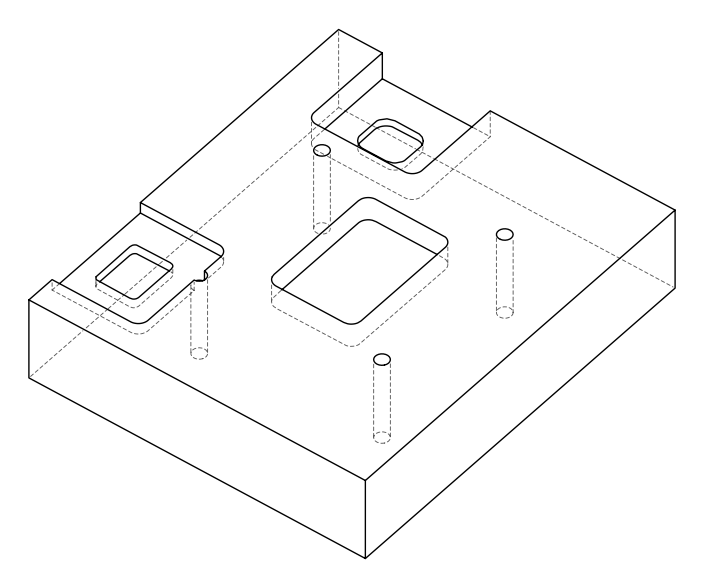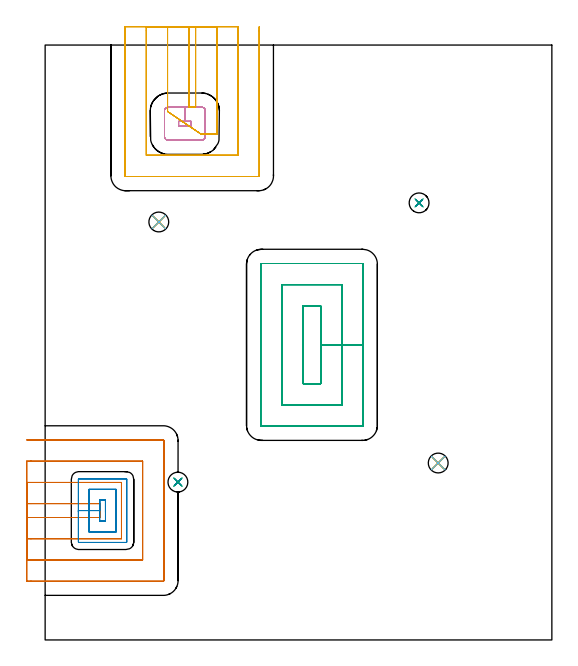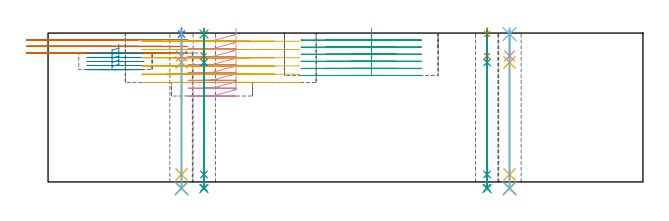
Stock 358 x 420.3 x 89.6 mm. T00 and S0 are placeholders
(PLAN: 21 operations, 15 tool changes, 42.1 min)
(1 MILL_OPEN_POCKET | POCKET_OPEN | UGT0201_136 | Follow Part, ap 5, ae 75% | 7.02 min | 134450 mm3)
(2 MILL_RECTANGULAR_POCKET | POCKET_RECTANGULAR_STRAIGHT | NXT0201_013 | Follow Part, ap 2.5, ae 75% | 3.53 min | 24024 mm3)
(3 MILL_RECTANGULAR_POCKET_1 | POCKET_RECTANGULAR_STRAIGHT_1 | UGT0201_136 | Follow Part, ap 5, ae 75% | 10.23 min | 315718 mm3)
(4 MILL_RECTANGULAR_POCKET_2 | POCKET_RECTANGULAR_STRAIGHT_2 | UGT0201_136 | Follow Part, ap 5, ae 75% | 3.46 min | 74938 mm3)
(5 MILL_SLOT | SLOT_PARTIAL_RECTANGULAR | UGT0201_136 | Follow Part, ap 5, ae 75% | 14.14 min | 290820 mm3)
(6 SPOT_DRILL | STEP1HOLE | NXT0321_9005460120000 | 0.03 min | 33 mm3)
(7 SPOT_DRILL_1 | STEP1HOLE_1 | NXT0321_9005460120000 | 0.03 min | 9 mm3)
(8 SPOT_DRILL_2 | STEP1HOLE_2 | NXT0321_9005460120000 | 0.03 min | 19 mm3)
(9 SPOT_DRILL_3 | STEP1HOLE_3 | NXT0321_9005460120000 | 0.03 min | 22 mm3)
(10 DRILL_BLIND_HOLE_INTO_CENTER | STEP1HOLE | UGT0301_207 | 0.06 min | 801 mm3)
(11 GUN_DRILL_THROUGH_HOLE | STEP1HOLE | UGT0307_006 | 0.46 min | 4914 mm3)
(12 DRILL_TO_ENLARGE_THROUGH_HOLE | STEP1HOLE | NXT0301_104 | 0.38 min | 8040 mm3)
(13 DRILL_BLIND_HOLE_INTO_CENTER_1 | STEP1HOLE_1 | UGT0301_207 | 0.06 min | 765 mm3)
(14 GUN_DRILL_THROUGH_HOLE_1 | STEP1HOLE_1 | UGT0307_006 | 0.46 min | 4925 mm3)
(15 DRILL_TO_ENLARGE_THROUGH_HOLE_1 | STEP1HOLE_1 | NXT0301_104 | 0.38 min | 8091 mm3)
(16 DRILL_BLIND_HOLE_INTO_CENTER_2 | STEP1HOLE_2 | UGT0301_207 | 0.06 min | 777 mm3)
(17 GUN_DRILL_THROUGH_HOLE_2 | STEP1HOLE_2 | UGT0307_006 | 0.46 min | 4915 mm3)
(18 DRILL_TO_ENLARGE_THROUGH_HOLE_2 | STEP1HOLE_2 | NXT0301_104 | 0.38 min | 8057 mm3)
(19 DRILL_BLIND_HOLE_INTO_CENTER_3 | STEP1HOLE_3 | UGT0301_207 | 0.06 min | 392 mm3)
(20 GUN_DRILL_THROUGH_HOLE_3 | STEP1HOLE_3 | UGT0307_006 | 0.46 min | 4868 mm3)
(21 DRILL_TO_ENLARGE_THROUGH_HOLE_3 | STEP1HOLE_3 | NXT0301_104 | 0.38 min | 7538 mm3)
(TOOL UGT0201_136 | Carbide End Mill 20.0 | D20 FL30 Z4)
(TOOL NXT0201_013 | ENDMILL 10mm | D10 FL30 Z4)
(TOOL NXT0321_9005460120000 | NC Spot Drill, 142deg, 12mm, Carbide, Uncoated | D12 PA142 FL30 Z2)
(TOOL UGT0301_207 | Twist Drill 9.2 mm | D9.2 PA118 FL80 Z2)
(TOOL UGT0307_006 | Gun Drill 9 mm | D9 PA130 FL24 Z1)
(TOOL NXT0301_104 | Carbide Drill 14mm [860.1-1400-112A1-MM 2214] | D14 PA140 FL123 Z2)
(OP 1 MILL_OPEN_POCKET)
G17 G21 G94 G90
T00 M6
G54
G17 G0 G90 X-13. Y86.5 S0 M3
G43 Z99.6 H0
Z85.6
G94 G1 X-10. F250.
X38.9 F500.
Y96.3
X-10.
X-13. F250.
Y71.5
X-10.
X53.9 F500.
Y111.3
X-10.
X-13. F250.
Y56.5
X-10.
X68.9 F500.
Y126.3
X-10.
X-13. F250.
Y41.5
X-10.
X83.5 F500.
G3 X83.9 Y41.9 R0.4
G1 Y140.9
G3 X83.5 Y141.3 R0.4
G1 X-10.
X-13. F250.
G0 Y86.5 Z81.6
G1 X-10.
X38.9 F500.
Y96.3
X-10.
X-13. F250.
Y71.5
X-10.
X53.9 F500.
Y111.3
X-10.
X-13. F250.
Y56.5
X-10.
X68.9 F500.
Y126.3
X-10.
X-13. F250.
Y41.5
X-10.
X83.5 F500.
G3 X83.9 Y41.9 R0.4
G1 Y140.9
G3 X83.5 Y141.3 R0.4
G1 X-10.
X-13. F250.
G0 Y86.5 Z77.6
G1 X-10.
X38.9 F500.
Y96.3
X-10.
X-13. F250.
Y71.5
X-10.
X53.9 F500.
Y111.3
X-10.
X-13. F250.
Y56.5
X-10.
X68.9 F500.
Y126.3
X-10.
X-13. F250.
Y41.5
X-10.
X83.5 F500.
G3 X83.9 Y41.9 R0.4
G1 Y140.9
G3 X83.5 Y141.3 R0.4
G1 X-10.
X-13. F250.
G0 Z99.6
M5
M2
(OP 2 MILL_RECTANGULAR_POCKET)
G17 G21 G94 G90
T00 M6
G54
G17 G0 G90 X42.6 Y90.181 S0 M3
G43 Z99.6 H0
Z82.822
G94 G1 Y98.9 Z80.486 F250.
X38.5 Z79.387
Y91.4 Z77.378
Y83.9 F500.
X42.6
Y98.9
X38.5
Y91.4
X31.
Y76.4
X50.1
Y106.4
X31.
Y91.4
X23.5
Y69.2
G3 X23.8 Y68.9 R0.3
G1 X57.3
G3 X57.6 Y69.2 R0.3
G1 Y113.6
G3 X57.3 Y113.9 R0.3
G1 X23.8
G3 X23.5 Y113.6 R0.3
G1 Y91.4
Y90.4
G0 X42.6 Y90.181 Z80.378
G1 Y98.9 Z78.042 F250.
X38.5 Z76.943
Y91.4 Z74.933
Y83.9 F500.
X42.6
Y98.9
X38.5
Y91.4
X31.
Y76.4
X50.1
Y106.4
X31.
Y91.4
X23.5
Y69.2
G3 X23.8 Y68.9 R0.3
G1 X57.3
G3 X57.6 Y69.2 R0.3
G1 Y113.6
G3 X57.3 Y113.9 R0.3
G1 X23.8
G3 X23.5 Y113.6 R0.3
G1 Y91.4
Y90.4
G0 X42.6 Y90.181 Z77.933
G1 Y98.9 Z75.597 F250.
X38.5 Z74.498
Y91.4 Z72.489
Y83.9 F500.
X42.6
Y98.9
X38.5
Y91.4
X31.
Y76.4
X50.1
Y106.4
X31.
Y91.4
X23.5
Y69.2
G3 X23.8 Y68.9 R0.3
G1 X57.3
G3 X57.6 Y69.2 R0.3
G1 Y113.6
G3 X57.3 Y113.9 R0.3
G1 X23.8
G3 X23.5 Y113.6 R0.3
G1 Y91.4
Y90.4
G0 X42.6 Y90.181 Z75.489
G1 Y98.9 Z73.153 F250.
X38.5 Z72.054
Y91.4 Z70.044
Y83.9 F500.
X42.6
Y98.9
X38.5
Y91.4
X31.
Y76.4
X50.1
Y106.4
X31.
Y91.4
X23.5
Y69.2
G3 X23.8 Y68.9 R0.3
G1 X57.3
G3 X57.6 Y69.2 R0.3
G1 Y113.6
G3 X57.3 Y113.9 R0.3
G1 X23.8
G3 X23.5 Y113.6 R0.3
G1 Y91.4
Y90.4
G0 X42.6 Y90.181 Z73.044
G1 Y98.9 Z70.708 F250.
X38.5 Z69.61
Y91.4 Z67.6
Y83.9 F500.
X42.6
Y98.9
X38.5
Y91.4
X31.
Y76.4
X50.1
Y106.4
X31.
Y91.4
X23.5
Y69.2
G3 X23.8 Y68.9 R0.3
G1 X57.3
G3 X57.6 Y69.2 R0.3
G1 Y113.6
G3 X57.3 Y113.9 R0.3
G1 X23.8
G3 X23.5 Y113.6 R0.3
G1 Y91.4
Y90.4
G0 Z99.6
M5
M2
(OP 3 MILL_RECTANGULAR_POCKET_1)
G17 G21 G94 G90
T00 M6
G54
G17 G0 G90 X194.7 Y181.443 S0 M3
G43 Z99.6 H0
Z92.6
G94 G1 Y208.5 Z85.35 F250.
Y236. F500.
X182.3
Y181.
X194.7
Y208.5
X209.7
Y251.
X167.3
Y166.
X209.7
Y208.5
X224.7
Y265.5
G3 X224.2 Y266. R0.5
G1 X152.8
G3 X152.3 Y265.5 R0.5
G1 Y151.5
G3 X152.8 Y151. R0.5
G1 X224.2
G3 X224.7 Y151.5 R0.5
G1 Y208.5
Y209.5
G0 X194.7 Y181.443 Z88.35
G1 Y208.5 Z81.1 F250.
Y236. F500.
X182.3
Y181.
X194.7
Y208.5
X209.7
Y251.
X167.3
Y166.
X209.7
Y208.5
X224.7
Y265.5
G3 X224.2 Y266. R0.5
G1 X152.8
G3 X152.3 Y265.5 R0.5
G1 Y151.5
G3 X152.8 Y151. R0.5
G1 X224.2
G3 X224.7 Y151.5 R0.5
G1 Y208.5
Y209.5
G0 X194.7 Y181.443 Z84.1
G1 Y208.5 Z76.85 F250.
Y236. F500.
X182.3
Y181.
X194.7
Y208.5
X209.7
Y251.
X167.3
Y166.
X209.7
Y208.5
X224.7
Y265.5
G3 X224.2 Y266. R0.5
G1 X152.8
G3 X152.3 Y265.5 R0.5
G1 Y151.5
G3 X152.8 Y151. R0.5
G1 X224.2
G3 X224.7 Y151.5 R0.5
G1 Y208.5
Y209.5
G0 X194.7 Y181.443 Z79.85
G1 Y208.5 Z72.6 F250.
Y236. F500.
X182.3
Y181.
X194.7
Y208.5
X209.7
Y251.
X167.3
Y166.
X209.7
Y208.5
X224.7
Y265.5
G3 X224.2 Y266. R0.5
G1 X152.8
G3 X152.3 Y265.5 R0.5
G1 Y151.5
G3 X152.8 Y151. R0.5
G1 X224.2
G3 X224.7 Y151.5 R0.5
G1 Y208.5
Y209.5
G0 X194.7 Y181.443 Z75.6
G1 Y208.5 Z68.35 F250.
Y236. F500.
X182.3
Y181.
X194.7
Y208.5
X209.7
Y251.
X167.3
Y166.
X209.7
Y208.5
X224.7
Y265.5
G3 X224.2 Y266. R0.5
G1 X152.8
G3 X152.3 Y265.5 R0.5
G1 Y151.5
G3 X152.8 Y151. R0.5
G1 X224.2
G3 X224.7 Y151.5 R0.5
G1 Y208.5
Y209.5
G0 X194.7 Y181.443 Z71.35
G1 Y208.5 Z64.1 F250.
Y236. F500.
X182.3
Y181.
X194.7
Y208.5
X209.7
Y251.
X167.3
Y166.
X209.7
Y208.5
X224.7
Y265.5
G3 X224.2 Y266. R0.5
G1 X152.8
G3 X152.3 Y265.5 R0.5
G1 Y151.5
G3 X152.8 Y151. R0.5
G1 X224.2
G3 X224.7 Y151.5 R0.5
G1 Y208.5
Y209.5
G0 Z99.6
M5
M2
(OP 4 MILL_RECTANGULAR_POCKET_2)
G17 G21 G94 G90
T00 M6
G54
G17 G0 G90 X113.1 Y360.811 S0 M3
G43 Z99.6 H0
Z92.6
G94 G1 Y373.961 Z89.076 F250.
X113.041 Y374.375 Z88.964
X112.916 Y374.775 Z88.852
X112.729 Y375.149 Z88.74
X112.484 Y375.488 Z88.628
X112.188 Y375.784 Z88.516
X111.849 Y376.029 Z88.404
X111.475 Y376.216 Z88.292
X111.075 Y376.341 Z88.18
X110.661 Y376.4 Z88.067
X98.7 Z84.862
Y366.4
X94.3 F500.
Y363.1
X103.1
Y366.4
X98.7
Y376.4
X86.9
G3 X84.3 Y373.8 R2.6
G1 Y355.7
G3 X86.9 Y353.1 R2.6
G1 X110.5
G3 X113.1 Y355.7 R2.6
G1 Y373.8
G3 X110.5 Y376.4 R2.6
G1 X98.7
X97.7
G0 X113.1 Y360.811 Z87.862
G1 Y373.961 Z84.339 F250.
X113.041 Y374.375 Z84.227
X112.916 Y374.775 Z84.115
X112.729 Y375.149 Z84.003
X112.484 Y375.488 Z83.89
X112.188 Y375.784 Z83.778
X111.849 Y376.029 Z83.666
X111.475 Y376.216 Z83.554
X111.075 Y376.341 Z83.442
X110.661 Y376.4 Z83.33
X98.7 Z80.125
Y366.4
X94.3 F500.
Y363.1
X103.1
Y366.4
X98.7
Y376.4
X86.9
G3 X84.3 Y373.8 R2.6
G1 Y355.7
G3 X86.9 Y353.1 R2.6
G1 X110.5
G3 X113.1 Y355.7 R2.6
G1 Y373.8
G3 X110.5 Y376.4 R2.6
G1 X98.7
X97.7
G0 X113.1 Y360.811 Z83.125
G1 Y373.961 Z79.601 F250.
X113.041 Y374.375 Z79.489
X112.916 Y374.775 Z79.377
X112.729 Y375.149 Z79.265
X112.484 Y375.488 Z79.153
X112.188 Y375.784 Z79.041
X111.849 Y376.029 Z78.929
X111.475 Y376.216 Z78.817
X111.075 Y376.341 Z78.705
X110.661 Y376.4 Z78.592
X98.7 Z75.387
Y366.4
X94.3 F500.
Y363.1
X103.1
Y366.4
X98.7
Y376.4
X86.9
G3 X84.3 Y373.8 R2.6
G1 Y355.7
G3 X86.9 Y353.1 R2.6
G1 X110.5
G3 X113.1 Y355.7 R2.6
G1 Y373.8
G3 X110.5 Y376.4 R2.6
G1 X98.7
X97.7
G0 X113.1 Y360.811 Z78.387
G1 Y373.961 Z74.864 F250.
X113.041 Y374.375 Z74.752
X112.916 Y374.775 Z74.64
X112.729 Y375.149 Z74.528
X112.484 Y375.488 Z74.415
X112.188 Y375.784 Z74.303
X111.849 Y376.029 Z74.191
X111.475 Y376.216 Z74.079
X111.075 Y376.341 Z73.967
X110.661 Y376.4 Z73.855
X98.7 Z70.65
Y366.4
X94.3 F500.
Y363.1
X103.1
Y366.4
X98.7
Y376.4
X86.9
G3 X84.3 Y373.8 R2.6
G1 Y355.7
G3 X86.9 Y353.1 R2.6
G1 X110.5
G3 X113.1 Y355.7 R2.6
G1 Y373.8
G3 X110.5 Y376.4 R2.6
G1 X98.7
X97.7
G0 X113.1 Y360.811 Z73.65
G1 Y373.961 Z70.126 F250.
X113.041 Y374.375 Z70.014
X112.916 Y374.775 Z69.902
X112.729 Y375.149 Z69.79
X112.484 Y375.488 Z69.678
X112.188 Y375.784 Z69.566
X111.849 Y376.029 Z69.454
X111.475 Y376.216 Z69.342
X111.075 Y376.341 Z69.23
X110.661 Y376.4 Z69.117
X98.7 Z65.912
Y366.4
X94.3 F500.
Y363.1
X103.1
Y366.4
X98.7
Y376.4
X86.9
G3 X84.3 Y373.8 R2.6
G1 Y355.7
G3 X86.9 Y353.1 R2.6
G1 X110.5
G3 X113.1 Y355.7 R2.6
G1 Y373.8
G3 X110.5 Y376.4 R2.6
G1 X98.7
X97.7
G0 X113.1 Y360.811 Z68.912
G1 Y373.961 Z65.389 F250.
X113.041 Y374.375 Z65.277
X112.916 Y374.775 Z65.165
X112.729 Y375.149 Z65.053
X112.484 Y375.488 Z64.94
X112.188 Y375.784 Z64.828
X111.849 Y376.029 Z64.716
X111.475 Y376.216 Z64.604
X111.075 Y376.341 Z64.492
X110.661 Y376.4 Z64.38
X98.7 Z61.175
Y366.4
X94.3 F500.
Y363.1
X103.1
Y366.4
X98.7
Y376.4
X86.9
G3 X84.3 Y373.8 R2.6
G1 Y355.7
G3 X86.9 Y353.1 R2.6
G1 X110.5
G3 X113.1 Y355.7 R2.6
G1 Y373.8
G3 X110.5 Y376.4 R2.6
G1 X98.7
X97.7
G0 X113.1 Y360.811 Z64.175
G1 Y373.961 Z60.651 F250.
X113.041 Y374.375 Z60.539
X112.916 Y374.775 Z60.427
X112.729 Y375.149 Z60.315
X112.484 Y375.488 Z60.203
X112.188 Y375.784 Z60.091
X111.849 Y376.029 Z59.979
X111.475 Y376.216 Z59.867
X111.075 Y376.341 Z59.755
X110.661 Y376.4 Z59.643
X98.7 Z56.437
Y366.4
X94.3 F500.
Y363.1
X103.1
Y366.4
X98.7
Y376.4
X86.9
G3 X84.3 Y373.8 R2.6
G1 Y355.7
G3 X86.9 Y353.1 R2.6
G1 X110.5
G3 X113.1 Y355.7 R2.6
G1 Y373.8
G3 X110.5 Y376.4 R2.6
G1 X98.7
X97.7
G0 X113.1 Y360.811 Z59.437
G1 Y373.961 Z55.914 F250.
X113.041 Y374.375 Z55.802
X112.916 Y374.775 Z55.69
X112.729 Y375.149 Z55.578
X112.484 Y375.488 Z55.465
X112.188 Y375.784 Z55.353
X111.849 Y376.029 Z55.241
X111.475 Y376.216 Z55.129
X111.075 Y376.341 Z55.017
X110.661 Y376.4 Z54.905
X98.7 Z51.7
Y366.4
X94.3 F500.
Y363.1
X103.1
Y366.4
X98.7
Y376.4
X86.9
G3 X84.3 Y373.8 R2.6
G1 Y355.7
G3 X86.9 Y353.1 R2.6
G1 X110.5
G3 X113.1 Y355.7 R2.6
G1 Y373.8
G3 X110.5 Y376.4 R2.6
G1 X98.7
X97.7
G0 Z99.6
M5
M2
(OP 5 MILL_SLOT)
G17 G21 G94 G90
T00 M6
G54
G17 G0 G90 X101.5 Y433.3 S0 M3
G43 Z99.6 H0
Z84.65
G94 G1 Y430.3 F250.
Y376.4 F500.
X106.3
Y430.3
Y433.3 F250.
X86.5
Y430.3
Y376.353 F500.
Y373.353 F250.
X110.1 Y357.4 F500.
X113.1 F250.
X121.3 F500.
Y430.3
Y433.3 F250.
X71.5
Y430.3
Y342.4 F500.
X136.3
Y430.3
Y433.3 F250.
X56.5
Y430.3
Y327.8 F500.
G3 X56.9 Y327.4 R0.4
G1 X150.9
G3 X151.3 Y327.8 R0.4
G1 Y430.3
Y433.3 F250.
G0 X101.5 Z79.7
G1 Y430.3
Y376.4 F500.
X106.3
Y430.3
Y433.3 F250.
X86.5
Y430.3
Y376.353 F500.
Y373.353 F250.
X110.1 Y357.4 F500.
X113.1 F250.
X121.3 F500.
Y430.3
Y433.3 F250.
X71.5
Y430.3
Y342.4 F500.
X136.3
Y430.3
Y433.3 F250.
X56.5
Y430.3
Y327.8 F500.
G3 X56.9 Y327.4 R0.4
G1 X150.9
G3 X151.3 Y327.8 R0.4
G1 Y430.3
Y433.3 F250.
G0 X101.5 Z74.75
G1 Y430.3
Y376.4 F500.
X106.3
Y430.3
Y433.3 F250.
X86.5
Y430.3
Y376.353 F500.
Y373.353 F250.
X110.1 Y357.4 F500.
X113.1 F250.
X121.3 F500.
Y430.3
Y433.3 F250.
X71.5
Y430.3
Y342.4 F500.
X136.3
Y430.3
Y433.3 F250.
X56.5
Y430.3
Y327.8 F500.
G3 X56.9 Y327.4 R0.4
G1 X150.9
G3 X151.3 Y327.8 R0.4
G1 Y430.3
Y433.3 F250.
G0 X101.5 Z69.8
G1 Y430.3
Y376.4 F500.
X106.3
Y430.3
Y433.3 F250.
X86.5
Y430.3
Y376.353 F500.
Y373.353 F250.
X110.1 Y357.4 F500.
X113.1 F250.
X121.3 F500.
Y430.3
Y433.3 F250.
X71.5
Y430.3
Y342.4 F500.
X136.3
Y430.3
Y433.3 F250.
X56.5
Y430.3
Y327.8 F500.
G3 X56.9 Y327.4 R0.4
G1 X150.9
G3 X151.3 Y327.8 R0.4
G1 Y430.3
Y433.3 F250.
G0 X101.5 Z64.85
G1 Y430.3
Y376.4 F500.
X106.3
Y430.3
Y433.3 F250.
X86.5
Y430.3
Y376.353 F500.
Y373.353 F250.
X110.1 Y357.4 F500.
X113.1 F250.
X121.3 F500.
Y430.3
Y433.3 F250.
X71.5
Y430.3
Y342.4 F500.
X136.3
Y430.3
Y433.3 F250.
X56.5
Y430.3
Y327.8 F500.
G3 X56.9 Y327.4 R0.4
G1 X150.9
G3 X151.3 Y327.8 R0.4
G1 Y430.3
Y433.3 F250.
G0 X101.5 Z59.9
G1 Y430.3
Y376.4 F500.
X106.3
Y430.3
Y433.3 F250.
X86.5
Y430.3
Y376.353 F500.
Y373.353 F250.
X110.1 Y357.4 F500.
X113.1 F250.
X121.3 F500.
Y430.3
Y433.3 F250.
X71.5
Y430.3
Y342.4 F500.
X136.3
Y430.3
Y433.3 F250.
X56.5
Y430.3
Y327.8 F500.
G3 X56.9 Y327.4 R0.4
G1 X150.9
G3 X151.3 Y327.8 R0.4
G1 Y430.3
Y433.3 F250.
G0 Z99.6
M5
M2
(OP 6 SPOT_DRILL)
G17 G21 G94 G90
T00 M6
G54
G17 G0 G90 X277.7 Y125. S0 M3
G43 Z99.6 H0
G94 G81 G98 Z88.997 F250. R92.6
G80
M5
M2
(OP 7 SPOT_DRILL_1)
G17 G21 G94 G90
T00 M6
G54
G17 G0 G90 X264.2 Y308.8 S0 M3
G43 Z99.6 H0
G94 G81 G98 Z88.997 F250. R92.6
G80
M5
M2
(OP 8 SPOT_DRILL_2)
G17 G21 G94 G90
T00 M6
G54
G17 G0 G90 X80.3 Y295.3 S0 M3
G43 Z99.6 H0
G94 G81 G98 Z88.997 F250. R92.6
G80
M5
M2
(OP 9 SPOT_DRILL_3)
G17 G21 G94 G90
T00 M6
G54
G17 G0 G90 X93.8 Y111.5 S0 M3
G43 Z99.6 H0
G94 G81 G98 Z88.997 F250. R92.6
G80
M5
M2
(OP 10 DRILL_BLIND_HOLE_INTO_CENTER)
G17 G21 G94 G90
T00 M6
G54
G17 G0 G90 X277.7 Y125. S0 M3
G43 Z99.6 H0
G94 G81 G98 Z75.8 F250. R91.6
G80
M5
M2
(OP 11 GUN_DRILL_THROUGH_HOLE)
G17 G21 G94 G90
T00 M6
G54
G17 G0 G90 X277.7 Y125. M8
G43 Z99.6 H0
Z87.429
S716 M3
G94 G1 Z71.905 F125. M26
G4 X.084
Z4.5 F250.
G4 X.084
Z-3.598 F125.
G4 X.084
M5
M9
G0 Z87.429
Z99.6
M2
(OP 12 DRILL_TO_ENLARGE_THROUGH_HOLE)
G17 G21 G94 G90
T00 M6
G54
G17 G0 G90 X277.7 Y125. S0 M3
G43 Z99.6 H1
G94 G73 G98 Z-4.048 F250. Q13.378 R91.6
G80
M5
M2
(OP 13 DRILL_BLIND_HOLE_INTO_CENTER_1)
G17 G21 G94 G90
T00 M6
G54
G17 G0 G90 X264.2 Y308.8 S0 M3
G43 Z99.6 H0
G94 G81 G98 Z75.8 F250. R91.6
G80
M5
M2
(OP 14 GUN_DRILL_THROUGH_HOLE_1)
G17 G21 G94 G90
T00 M6
G54
G17 G0 G90 X264.2 Y308.8 M8
G43 Z99.6 H0
Z87.429
S716 M3
G94 G1 Z71.905 F125. M26
G4 X.084
Z4.5 F250.
G4 X.084
Z-3.598 F125.
G4 X.084
M5
M9
G0 Z87.429
Z99.6
M2
(OP 15 DRILL_TO_ENLARGE_THROUGH_HOLE_1)
G17 G21 G94 G90
T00 M6
G54
G17 G0 G90 X264.2 Y308.8 S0 M3
G43 Z99.6 H1
G94 G73 G98 Z-4.048 F250. Q13.378 R91.6
G80
M5
M2
(OP 16 DRILL_BLIND_HOLE_INTO_CENTER_2)
G17 G21 G94 G90
T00 M6
G54
G17 G0 G90 X80.3 Y295.3 S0 M3
G43 Z99.6 H0
G94 G81 G98 Z75.8 F250. R91.6
G80
M5
M2
(OP 17 GUN_DRILL_THROUGH_HOLE_2)
G17 G21 G94 G90
T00 M6
G54
G17 G0 G90 X80.3 Y295.3 M8
G43 Z99.6 H0
Z87.429
S716 M3
G94 G1 Z71.905 F125. M26
G4 X.084
Z4.5 F250.
G4 X.084
Z-3.598 F125.
G4 X.084
M5
M9
G0 Z87.429
Z99.6
M2
(OP 18 DRILL_TO_ENLARGE_THROUGH_HOLE_2)
G17 G21 G94 G90
T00 M6
G54
G17 G0 G90 X80.3 Y295.3 S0 M3
G43 Z99.6 H1
G94 G73 G98 Z-4.048 F250. Q13.378 R91.6
G80
M5
M2
(OP 19 DRILL_BLIND_HOLE_INTO_CENTER_3)
G17 G21 G94 G90
T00 M6
G54
G17 G0 G90 X93.8 Y111.5 S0 M3
G43 Z99.6 H0
G94 G81 G98 Z75.8 F250. R91.6
G80
M5
M2
(OP 20 GUN_DRILL_THROUGH_HOLE_3)
G17 G21 G94 G90
T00 M6
G54
G17 G0 G90 X93.8 Y111.5 M8
G43 Z99.6 H0
Z87.429
S716 M3
G94 G1 Z71.905 F125. M26
G4 X.084
Z4.5 F250.
G4 X.084
Z-3.598 F125.
G4 X.084
M5
M9
G0 Z87.429
Z99.6
M2
(OP 21 DRILL_TO_ENLARGE_THROUGH_HOLE_3)
G17 G21 G94 G90
T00 M6
G54
G17 G0 G90 X93.8 Y111.5 S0 M3
G43 Z99.6 H1
G94 G73 G98 Z-4.048 F250. Q13.378 R91.6
G80
M5
M2
